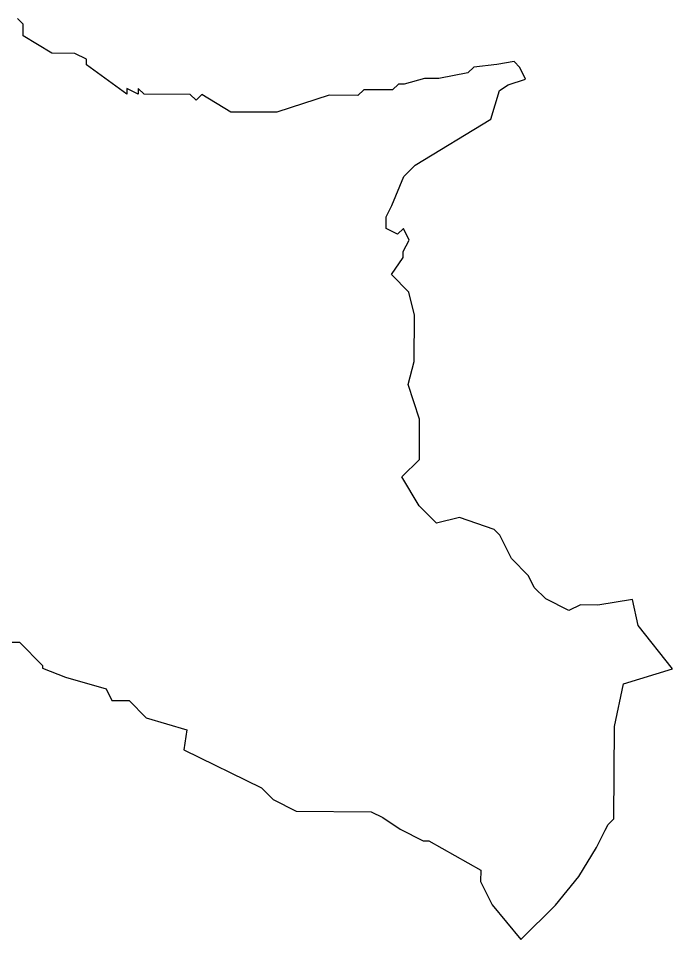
# Model space of a CAD drawing. Header units: metres. Extents: x 310954 to 315624, y 1906313 to 1910742.
# Drawn here: x 313436 to 315624, y 1906313 to 1909397 of the extents above; entities that cross this region are included whole.
import ezdxf

# ---------------------------------------------------------------- set-up
doc = ezdxf.new("R2010")
doc.units = ezdxf.units.M
doc.layers.add('VILLAGE BOUNDRY', color=10, linetype='Continuous')

msp = doc.modelspace()

# ---------------------------------------------------------------- linework, layer by layer
at = {"layer": 'VILLAGE BOUNDRY'}
msp.add_lwpolyline([(313381.6, 1907309.3), (313439.6, 1907309), (313516.5, 1907231.2), (313516.4, 1907221.5), (313593.6, 1907192.1), (313728.7, 1907152.7), (313747.9, 1907113.9), (313805.9, 1907113.5), (313863.5, 1907055.2), (313998.6, 1907015.8), (313988.6, 1906948.2), (314248.9, 1906821), (314287.4, 1906782.1), (314364.4, 1906743), (314615.8, 1906741.6), (314654.4, 1906722.1), (314712.2, 1906683), (314789.3, 1906643.9), (314808.6, 1906643.8), (314982.1, 1906546.1), (314981.9, 1906507.5), (315020.1, 1906429.9), (315116.1, 1906313.4), (315232.8, 1906428.7), (315310.7, 1906525), (315369.2, 1906621.3), (315398.6, 1906679.2), (315408.3, 1906698.4), (315427.7, 1906717.7), (315429.5, 1907027), (315459.7, 1907169.9), (315623.9, 1907219.3), (315508.8, 1907364.9), (315489.9, 1907452.1), (315373.8, 1907433.4), (315315.8, 1907433.7), (315277.1, 1907414.6), (315199.9, 1907453.7), (315161.4, 1907492.6), (315142.3, 1907531.4), (315084.7, 1907589.7), (315046.4, 1907667.3), (315027.2, 1907686.7), (314911.4, 1907726), (314834, 1907707.1), (314776.3, 1907765.5), (314718.8, 1907862.4), (314777.2, 1907920.2), (314777.9, 1908055.5), (314739.9, 1908171.7), (314759.7, 1908249), (314760.6, 1908403.6), (314741.6, 1908481.1), (314684, 1908539.4), (314723, 1908597.2), (314723.1, 1908616.5), (314742.6, 1908655.1), (314723.5, 1908693.8), (314704.1, 1908674.6), (314665.5, 1908694.2), (314665.8, 1908732.9), (314685.3, 1908771.4), (314724.5, 1908867.9), (314763.4, 1908906.3), (315015.6, 1909059.6), (315045.2, 1909156.1), (315074.3, 1909175.2), (315132.4, 1909194.3), (315113.3, 1909233), (315094.1, 1909252.5), (315036, 1909243.2), (314958.6, 1909234), (314939.2, 1909214.7), (314842.4, 1909195.9), (314794, 1909196.2), (314726.3, 1909177.2), (314707, 1909177.3), (314687.5, 1909158.1), (314590.8, 1909158.7), (314571.4, 1909139.5), (314474.7, 1909140), (314300.4, 1909083), (314145.7, 1909083.9), (314049.3, 1909142.4), (314029.9, 1909123.1), (314010.6, 1909142.6), (313856, 1909143.5), (313836.7, 1909162.9), (313836.6, 1909143.6), (313798.1, 1909163.1), (313798, 1909143.8), (313663.2, 1909241.3), (313663.3, 1909260.6), (313624.7, 1909280.1), (313547.4, 1909280.6), (313451.1, 1909339.1), (313451.3, 1909377.8), (313432, 1909397.2)], dxfattribs=at)

doc.saveas('drawing.dxf')
